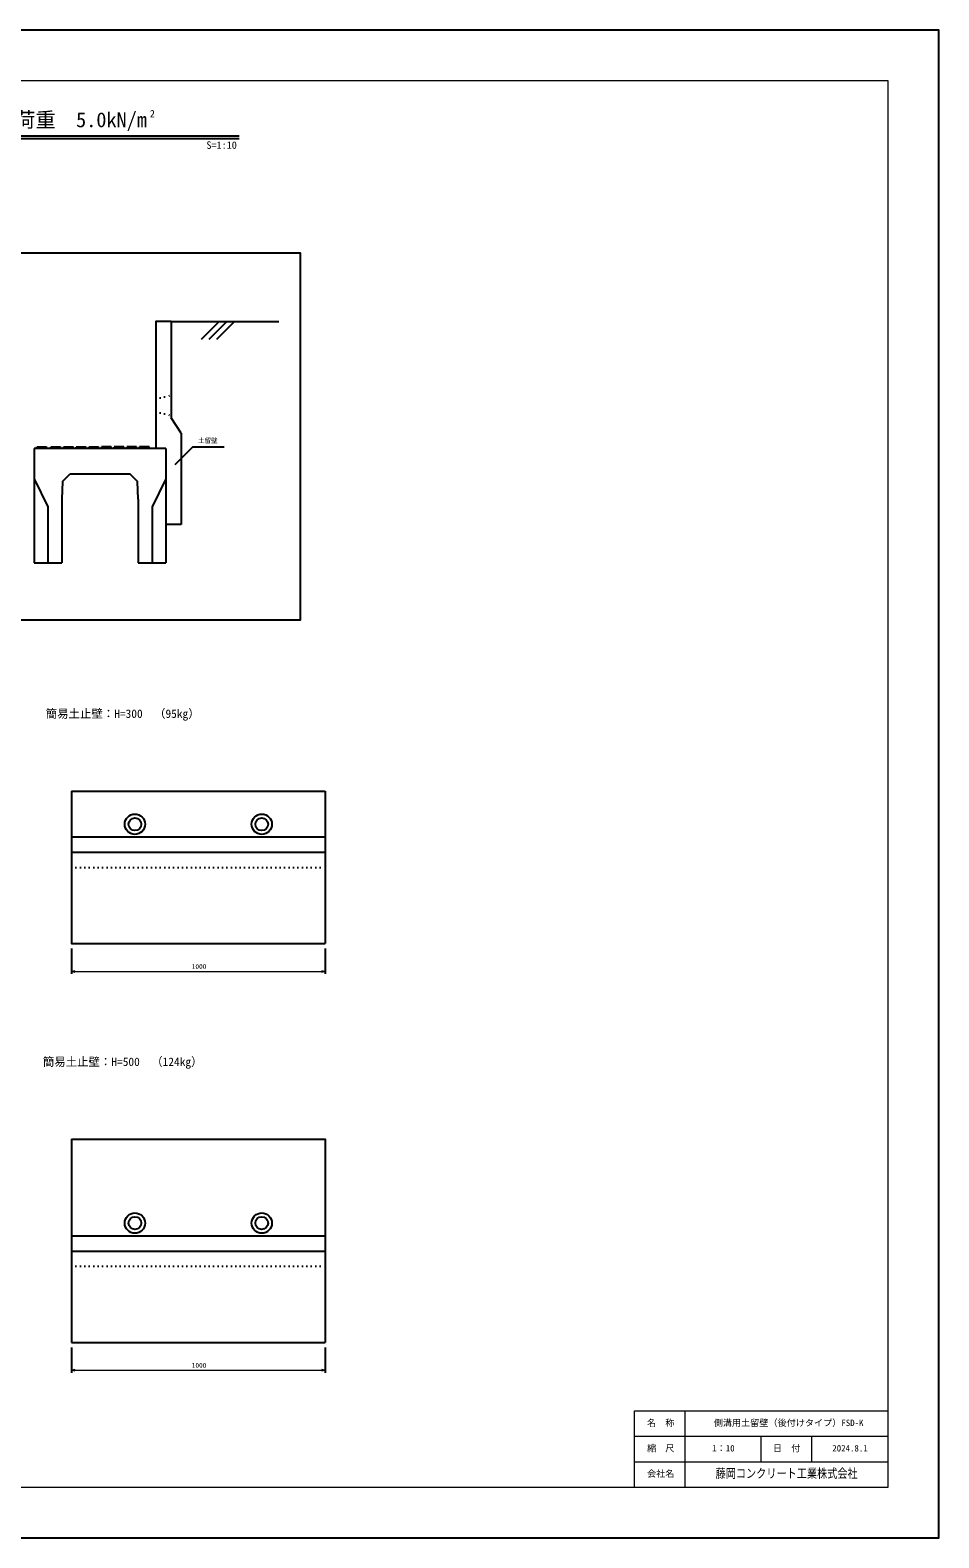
# Model space of a CAD drawing. Units: millimetres, scale not verified. Extents: x -4200 to 4200, y -2970 to 2970.
# Drawn here: x 618 to 4200, y -2970 to 2970 of the extents above; entities that cross this region are included whole.
import ezdxf
from ezdxf.enums import TextEntityAlignment as Align

# ---------------------------------------------------------------- set-up
doc = ezdxf.new("R2010")
doc.units = ezdxf.units.MM
doc.header["$LTSCALE"] = 10
doc.linetypes.add('DOTTED', pattern=[1.75, 0.25, -1.5])
for name, color, linetype, lineweight in [('0-0_DIM', 7, 'Continuous', 13), ('0-1_Defpoints', 5, 'Continuous', 25), ('0-2_HATCH', 6, 'Continuous', 25), ('0-3_HYO', 3, 'Continuous', 25), ('0-4_OUTLINE', 3, 'Continuous', 25), ('0-5_OUTLINE2', 4, 'DOTTED', 25), ('0-6_TXT', 7, 'Continuous', 25), ('0-7_WAKU', 3, 'Continuous', 13), ('0-8_WAKU-LINE', 7, 'Continuous', 13)]:
    doc.layers.add(name, color=color, linetype=linetype, lineweight=lineweight)
doc.layers.add('0-9_WAKU-TXT', color=7, linetype='Continuous')
doc.styles.add('ＭＳ ゴシック', font='')
doc.styles.get('ＭＳ ゴシック').set_extended_font_data('MS Gothic')

msp = doc.modelspace()

# ---------------------------------------------------------------- linework, layer by layer
at = {"layer": '0-0_DIM', "lineweight": 25}
for p, q in [((1259.69, 1329.02), (1188.46, 1257.79)), ((1259.69, 1329.02), (1383.42, 1329.02)), ((781.41, -648.55), (781.41, -748.55)), ((1781.41, -648.55), (1781.41, -748.55)), ((781.41, -2219.89), (781.41, -2319.89)), ((1781.41, -2219.89), (1781.41, -2319.89))]:
    msp.add_line(p, q, dxfattribs=at)
at = {"layer": '0-0_DIM'}
for p, q in [((781.41, -738.55), (1781.41, -738.55)), ((781.41, -2309.89), (1781.41, -2309.89))]:
    msp.add_line(p, q, dxfattribs=at)
for points in [[(796.41, -742.57), (781.41, -738.55), (796.41, -734.53)], [(1766.41, -734.53), (1781.41, -738.55), (1766.41, -742.57)], [(796.41, -2313.91), (781.41, -2309.89), (796.41, -2305.87)], [(1766.41, -2305.87), (1781.41, -2309.89), (1766.41, -2313.91)]]:
    msp.add_lwpolyline(points, dxfattribs=at)
at = {"layer": '0-1_Defpoints'}
msp.add_lwpolyline([(-4200, -2970), (4200, -2970), (4200, 2970), (-4200, 2970)], close=True, dxfattribs=at)
at = {"layer": '0-2_HATCH'}
for p, q in [((643.82, 1322), (644.82, 1328.5)), ((644.82, 1328.5), (682.82, 1328.5)), ((683.82, 1322), (682.82, 1328.5)), ((698.82, 1322), (699.82, 1328.5)), ((699.82, 1328.5), (737.82, 1328.5)), ((738.82, 1322), (737.82, 1328.5)), ((748.82, 1322), (749.82, 1328.5)), ((749.82, 1328.5), (787.82, 1328.5)), ((788.82, 1322), (787.82, 1328.5)), ((798.82, 1322), (799.82, 1328.5)), ((799.82, 1328.5), (837.82, 1328.5)), ((838.82, 1322), (837.82, 1328.5)), ((848.82, 1322), (849.82, 1328.5)), ((849.82, 1328.5), (887.82, 1328.5)), ((888.82, 1322), (887.82, 1328.5)), ((898.82, 1322), (899.82, 1328.5)), ((937.82, 1328.5), (899.82, 1328.5)), ((938.82, 1322), (937.82, 1328.5)), ((948.82, 1322), (949.82, 1328.5)), ((987.82, 1328.5), (949.82, 1328.5)), ((988.82, 1322), (987.82, 1328.5)), ((998.82, 1322), (999.82, 1328.5)), ((1037.82, 1328.5), (999.82, 1328.5)), ((1038.82, 1322), (1037.82, 1328.5)), ((1048.82, 1322), (1049.82, 1328.5)), ((1087.82, 1328.5), (1049.82, 1328.5)), ((1088.82, 1322), (1087.82, 1328.5))]:
    msp.add_line(p, q, dxfattribs=at)
at = {"layer": '0-3_HYO'}
msp.add_lwpolyline([(-1961.55, 2092.88), (1682.52, 2092.88), (1682.52, 644.96), (-1961.55, 644.96)], close=True, dxfattribs=at)
at = {"layer": '0-4_OUTLINE'}
for p, q in [((1173.82, 1822), (1173.82, 1442)), ((1213.82, 1382), (1173.82, 1442)), ((1213.82, 1382), (1213.82, 1022)), ((633.82, 1322), (633.82, 872)), ((1153.82, 1322), (633.82, 1322)), ((1153.82, 1322), (1113.82, 1322)), ((1153.82, 1322), (1153.82, 1022)), ((1153.82, 1322), (1153.82, 872)), ((633.82, 1202), (688.82, 1092)), ((745.57, 1192), (743.82, 1122)), ((745.57, 1192), (776.32, 1222)), ((1043.82, 1122), (1042.07, 1192)), ((1153.82, 1202), (1098.82, 1092)), ((688.82, 1092), (688.82, 872)), ((743.82, 1122), (743.82, 872)), ((1043.82, 1122), (1043.82, 872)), ((1098.82, 1092), (1098.82, 872)), ((1213.82, 1022), (1153.82, 1022)), ((633.82, 872), (743.82, 872)), ((1043.82, 872), (1153.82, 872)), ((781.41, -28.55), (1781.41, -28.55)), ((1781.41, -28.55), (1781.41, -628.55)), ((781.41, -208.55), (1781.41, -208.55)), ((781.41, -268.55), (1781.41, -268.55)), ((781.41, -1399.89), (781.41, -2199.89)), ((781.41, -1779.89), (1781.41, -1779.89)), ((781.41, -1839.89), (1781.41, -1839.89)), ((781.41, -2199.89), (1781.41, -2199.89))]:
    msp.add_line(p, q, dxfattribs=at)
for points in [[(1173.82, 1822), (1113.82, 1822), (1113.82, 1322)], [(776.32, 1222), (1011.32, 1222), (1042.07, 1192)], [(781.41, -28.55), (781.41, -628.55), (1781.41, -628.55)], [(781.41, -1399.89), (1781.41, -1399.89), (1781.41, -2199.89)]]:
    msp.add_lwpolyline(points, dxfattribs=at)
for centre, radius in [((1031.41, -158.55), 40), ((1531.41, -158.55), 40), ((1031.41, -158.55), 25), ((1531.41, -158.55), 25), ((1031.41, -1729.89), 40), ((1031.41, -1729.89), 25), ((1531.41, -1729.89), 40), ((1531.41, -1729.89), 25)]:
    msp.add_circle(centre, radius, dxfattribs=at)
at = {"layer": '0-5_OUTLINE2', "linetype": 'Continuous'}
for p, q in [((1173.82, 1822), (1598.29, 1822)), ((1363.3, 1822), (1292.59, 1751.28)), ((1393.3, 1822), (1322.59, 1751.28)), ((1423.3, 1822), (1352.59, 1751.28))]:
    msp.add_line(p, q, dxfattribs=at)
at = {"layer": '0-5_OUTLINE2'}
for p, q in [((1113.82, 1517), (1173.82, 1532)), ((1113.82, 1467), (1173.82, 1452)), ((781.41, -328.55), (1781.41, -328.55)), ((781.41, -1899.89), (1781.41, -1899.89))]:
    msp.add_line(p, q, dxfattribs=at)
at = {"layer": '0-6_TXT'}
for p, q in [((-1442.04, 2553.33), (1442.04, 2553.33)), ((-1442.04, 2543.73), (1442.04, 2543.73))]:
    msp.add_line(p, q, dxfattribs=at)
at = {"layer": '0-7_WAKU'}
for p, q in [((3000, -2470), (4000, -2470)), ((3000, -2770), (3000, -2470))]:
    msp.add_line(p, q, dxfattribs=at)
msp.add_lwpolyline([(-4000, -2770), (4000, -2770), (4000, 2770), (-4000, 2770)], close=True, dxfattribs=at)
at = {"layer": '0-8_WAKU-LINE'}
for p, q in [((3200, -2770), (3200, -2470)), ((3000, -2570), (4000, -2570)), ((3500, -2670), (3500, -2570)), ((3700, -2670), (3700, -2570)), ((3000, -2670), (4000, -2670))]:
    msp.add_line(p, q, dxfattribs=at)

# ---------------------------------------------------------------- texts
at = {"layer": '0-0_DIM', "style": 'ＭＳ ゴシック'}
for s, p in [('土留壁', (1280.19, 1338.39)), ('1000', (1255.46, -733.68)), ('1000', (1255.46, -2305.02))]:
    msp.add_text(s, height=18.33, dxfattribs=at).set_placement(p, align=Align.BOTTOM_LEFT)
at = {"layer": '0-6_TXT', "style": 'ＭＳ ゴシック'}
for s, height, p in [('側溝用土留壁（後付けタイプ）FSD-K\u3000\u3000設計荷重\u30005.0kN/m', 58.65, (-1080, 2570)), ('2', 29.33, (1089.94, 2617.26)), ('S', 29.33, (1313.13, 2493.65)), ('=', 29.33, (1333.13, 2493.65)), ('1', 29.33, (1353.13, 2493.65)), (':', 29.33, (1373.13, 2493.65)), ('1', 29.33, (1393.13, 2493.65)), ('0', 29.33, (1413.13, 2493.65)), ('簡易土止壁：H=300  （95kg）', 32.99, (679.77, 250.55)), ('簡易土止壁：H=500  （124kg）', 32.99, (668.52, -1120.79))]:
    msp.add_text(s, height=height, dxfattribs=at).set_placement(p, align=Align.BOTTOM_LEFT)
at = {"layer": '0-9_WAKU-TXT', "style": 'ＭＳ ゴシック'}
for s, p in [('名\u3000称', (3049.95, -2537.5)), ('側溝用土留壁（後付けタイプ）FSD-K', (3312.75, -2537.5)), ('縮\u3000尺', (3049.95, -2637.5)), ('1：10', (3306.75, -2637.5)), ('日\u3000付', (3545.95, -2637.5)), ('2024.8.1', (3780, -2637.5)), ('会社名', (3049.95, -2737.5))]:
    msp.add_text(s, height=25.66, dxfattribs=at).set_placement(p, align=Align.BOTTOM_LEFT)
at = {"layer": '0-9_WAKU-TXT', "style": 'ＭＳ ゴシック', "width": 0.8}
msp.add_text('藤岡コンクリート工業株式会社', height=36.66, dxfattribs=at).set_placement((3320, -2745), align=Align.BOTTOM_LEFT)

doc.saveas('drawing.dxf')
